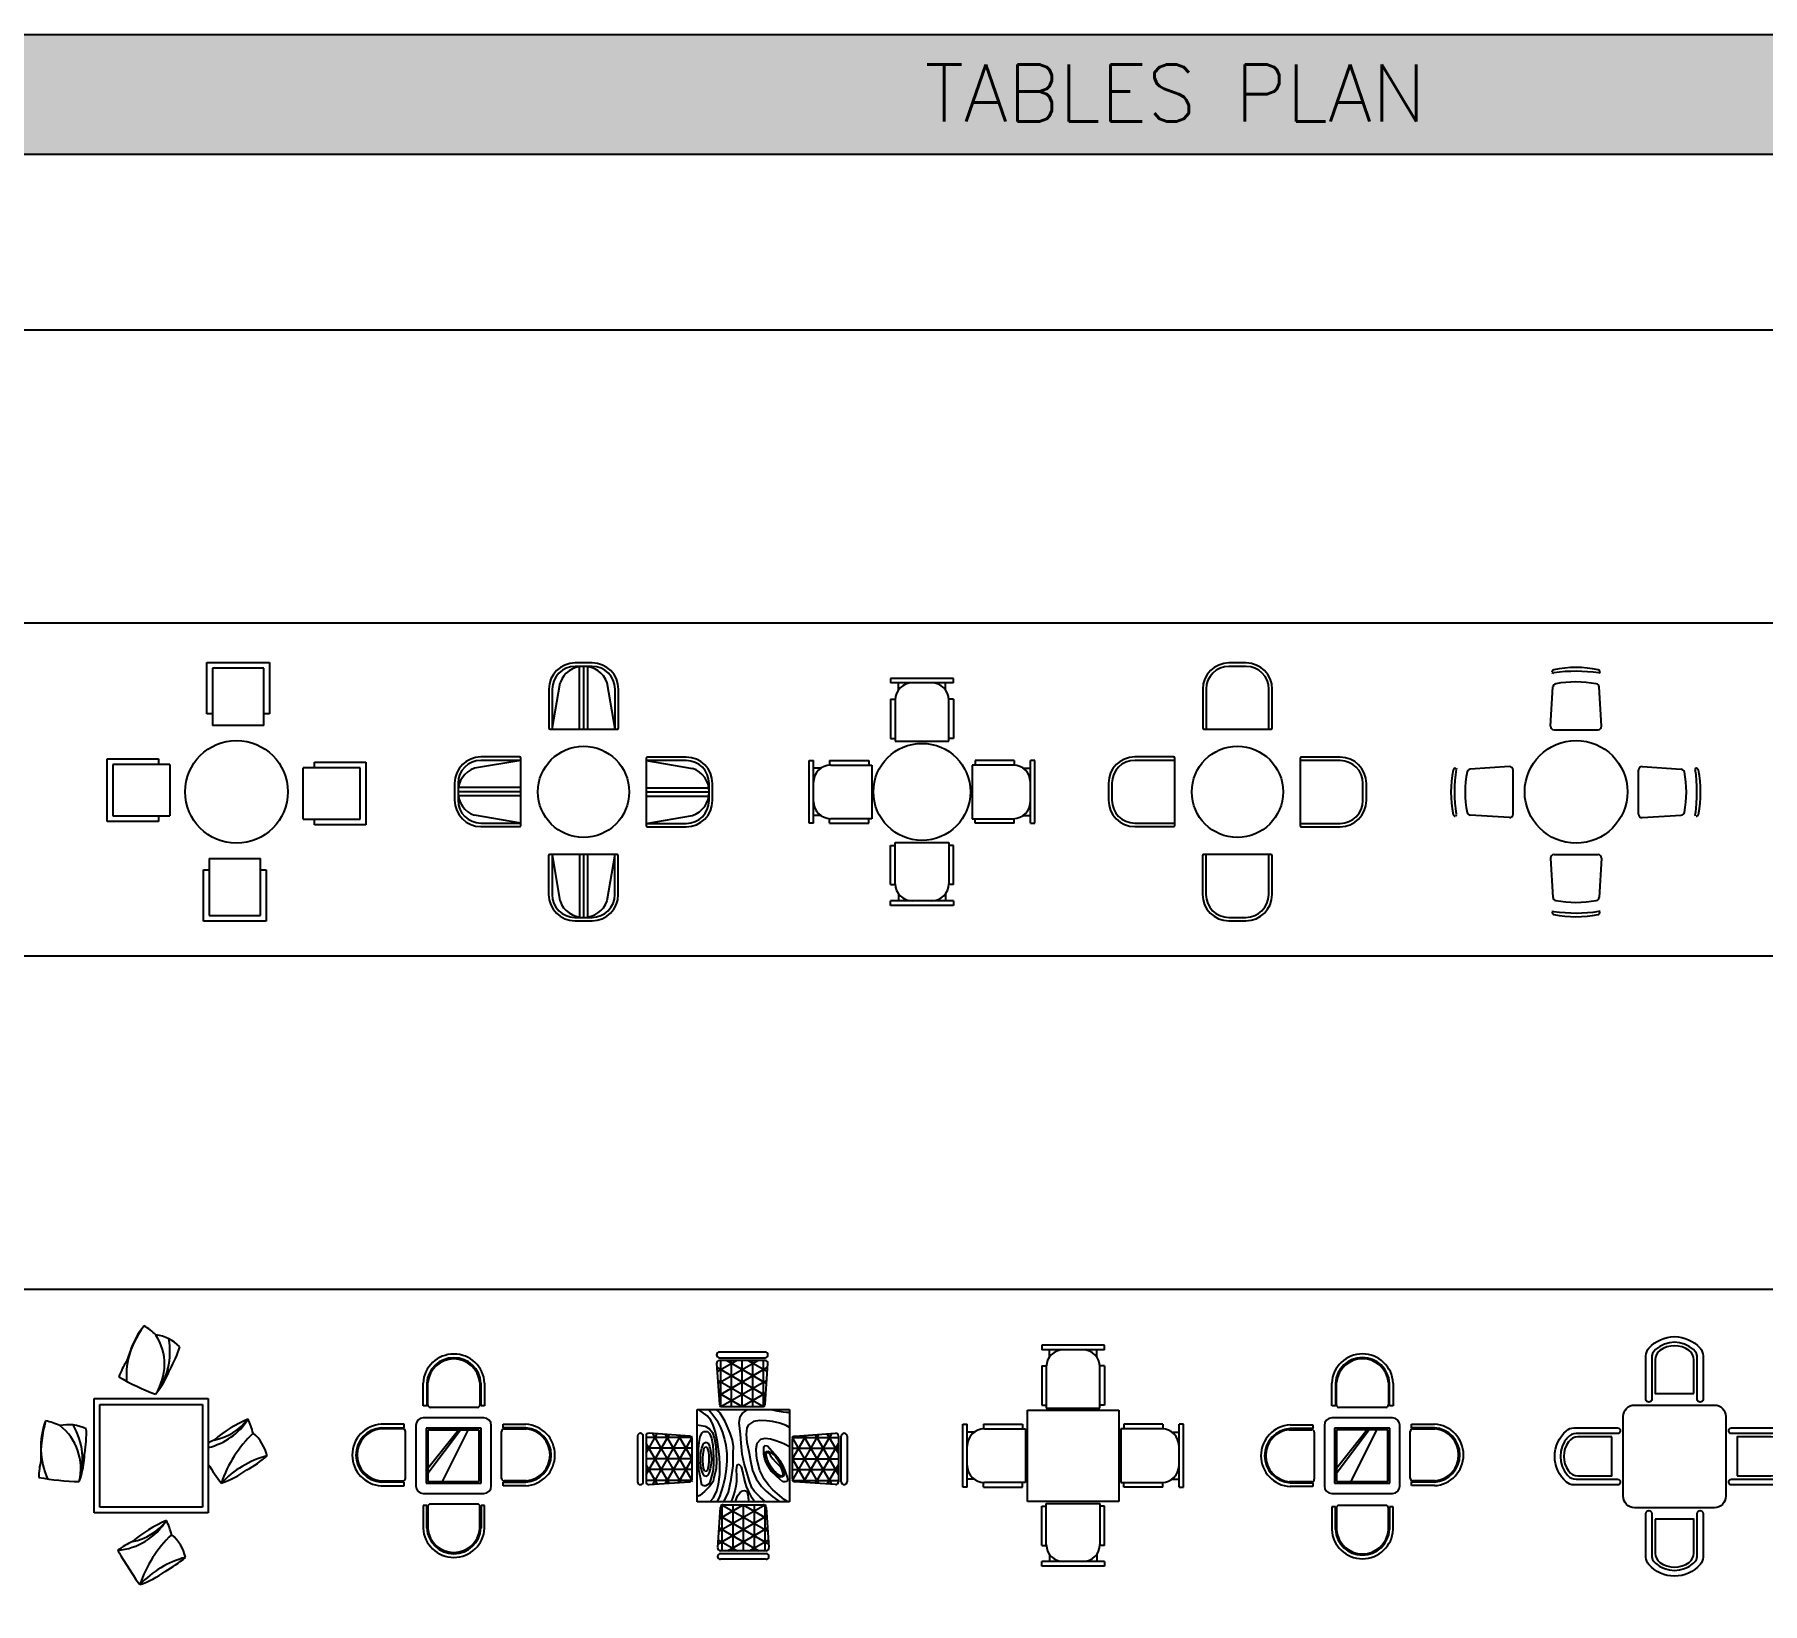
# Model space of a CAD drawing. Header units: inches. Extents: x 38074 to 101214, y 18833 to 57379.
# Drawn here: x 60274 to 75419, y 43627 to 57379 of the extents above; entities that cross this region are included whole.
import ezdxf

# ---------------------------------------------------------------- set-up
doc = ezdxf.new("R2010")
doc.units = ezdxf.units.IN
doc.layers.add('www.cad-blocks.net', color=7, linetype='Continuous')
doc.styles.get("Standard").update_dxf_attribs({"font": 'arial.ttf'})

# ---------------------------------------------------------------- blocks, each defined once
blk = doc.blocks.new('A$C74481BE1')
for p, q in [((76, 1130), (-74, 1130)), ((76, 1100), (-74, 1100)), ((-35, 550), (-35, 1100)), ((1, 550), (1, 1100)), ((37, 550), (37, 1100)), ((-274, 550), (-205, 956)), ((276, 550), (207, 956)), ((-304, 900), (-304, 560)), ((-274, 900), (-274, 550)), ((276, 550), (276, 900)), ((306, 560), (306, 900)), ((-294, 550), (296, 550)), ((-560, 306), (-900, 306)), ((900, 304), (560, 304)), ((-550, 276), (-956, 207)), ((-550, 276), (-900, 276)), ((-550, -294), (-550, 296)), ((550, 294), (550, -296)), ((550, 274), (956, 205)), ((900, 274), (550, 274)), ((-1130, 76), (-1130, -74)), ((-1100, 76), (-1100, -74)), ((-550, 37), (-1100, 37)), ((-550, 1), (-1100, 1)), ((550, 35), (1100, 35)), ((1100, -76), (1100, 74)), ((1130, -76), (1130, 74)), ((-550, -35), (-1100, -35)), ((550, -1), (1100, -1)), ((550, -37), (1100, -37)), ((-550, -274), (-956, -205)), ((-900, -274), (-550, -274)), ((550, -276), (956, -207)), ((550, -276), (900, -276)), ((-900, -304), (-560, -304)), ((560, -306), (900, -306)), ((-306, -560), (-306, -900)), ((294, -550), (-296, -550)), ((-276, -550), (-207, -956)), ((-276, -550), (-276, -900)), ((-37, -550), (-37, -1100)), ((-1, -550), (-1, -1100)), ((35, -550), (35, -1100)), ((274, -550), (205, -956)), ((274, -900), (274, -550)), ((304, -900), (304, -560)), ((-76, -1100), (74, -1100)), ((-76, -1130), (74, -1130))]:
    blk.add_line(p, q)
blk.add_circle((0, 0), 400)
for centre, radius, start, end in [((-74, 900), 230, 90, 180), ((-74, 900), 200, 90, 180), ((-4, 887), 213, 88.7521, 161.0614), ((5, 887), 213, 18.9386, 91.2479), ((76, 900), 230, 0, 90), ((76, 900), 200, 0, 90), ((-294, 560), 10, 180, 270), ((296, 560), 10, 270, 0), ((-900, 76), 230, 90, 180), ((-560, 296), 10, 0, 90), ((560, 294), 10, 90, 180), ((900, 74), 230, 0, 90), ((-900, 76), 200, 90, 180), ((-887, 5), 213, 108.9386, 181.2479), ((900, 74), 200, 0, 90), ((887, 4), 213, 358.7521, 71.0614), ((-887, -4), 213, 178.7521, 251.0614), ((-900, -74), 230, 180, 270), ((-900, -74), 200, 180, 270), ((900, -76), 200, 270, 0), ((900, -76), 230, 270, 0), ((887, -5), 213, 288.9386, 1.2479), ((-560, -294), 10, 270, 0), ((560, -296), 10, 180, 270), ((-296, -560), 10, 90, 180), ((294, -560), 10, 0, 90), ((-76, -900), 230, 180, 270), ((-76, -900), 200, 180, 270), ((74, -900), 200, 270, 0), ((74, -900), 230, 270, 0), ((-5, -887), 213, 198.9386, 271.2479), ((4, -887), 213, 268.7521, 341.0614)]:
    blk.add_arc(centre, radius, start, end)
blk = doc.blocks.new('A$C6F7D04C2')
for p, q in [((-275, 995), (-275, 955)), ((275, 995), (-275, 995)), ((275, 955), (-275, 955)), ((-207, 892), (-207, 955)), ((207, 892), (207, 955)), ((275, 955), (275, 995)), ((-275, 813), (-275, 469)), ((-275, 813), (-235, 813)), ((-235, 805), (-235, 445)), ((275, 813), (235, 813)), ((235, 445), (235, 805)), ((275, 813), (275, 469)), ((-275, 469), (-235, 469)), ((275, 469), (235, 469)), ((-235, 445), (235, 445)), ((-990, 275), (-950, 275)), ((-990, -275), (-990, 275)), ((-950, -275), (-950, 275)), ((-887, 207), (-950, 207)), ((-809, 275), (-465, 275)), ((-809, 275), (-809, 235)), ((-800, 235), (-440, 235)), ((-465, 275), (-465, 235)), ((-440, 235), (-440, -235)), ((800, 235), (440, 235)), ((440, 235), (440, -235)), ((809, 275), (465, 275)), ((465, 275), (465, 235)), ((809, 275), (809, 235)), ((887, 207), (950, 207)), ((990, 275), (950, 275)), ((950, -275), (950, 275)), ((990, -275), (990, 275)), ((-950, -275), (-990, -275)), ((-887, -207), (-950, -207)), ((-809, -275), (-809, -235)), ((-809, -275), (-465, -275)), ((-440, -235), (-800, -235)), ((-465, -275), (-465, -235)), ((440, -235), (800, -235)), ((465, -275), (465, -235)), ((809, -275), (465, -275)), ((809, -275), (809, -235)), ((887, -207), (950, -207)), ((950, -275), (990, -275)), ((-235, -805), (-235, -445)), ((-235, -445), (235, -445)), ((235, -445), (235, -805)), ((-275, -813), (-275, -469)), ((-275, -469), (-235, -469)), ((275, -469), (235, -469)), ((275, -813), (275, -469)), ((-275, -813), (-235, -813)), ((-207, -892), (-207, -955)), ((207, -892), (207, -955)), ((275, -813), (235, -813)), ((-275, -995), (-275, -955)), ((275, -955), (-275, -955)), ((275, -995), (-275, -995)), ((275, -955), (275, -995))]:
    blk.add_line(p, q)
blk.add_circle((0, 0), 425)
for centre, start, end in [((-85, 805), 90, 180), ((85, 805), 0, 90), ((-800, 85), 90, 180), ((800, 85), 0, 90), ((-800, -85), 180, 270), ((800, -85), 270, 0), ((-85, -805), 180, 270), ((85, -805), 270, 0)]:
    blk.add_arc(centre, 150, start, end)
blk = doc.blocks.new('A$C59213E3E')
for p, q in [((76, 1130), (-74, 1130)), ((76, 1100), (-74, 1100)), ((-304, 900), (-304, 560)), ((-274, 900), (-274, 550)), ((276, 550), (276, 900)), ((306, 560), (306, 900)), ((-294, 550), (296, 550)), ((-560, 306), (-900, 306)), ((900, 304), (560, 304)), ((-550, 276), (-900, 276)), ((-550, -294), (-550, 296)), ((550, 294), (550, -296)), ((900, 274), (550, 274)), ((-1130, 76), (-1130, -74)), ((-1100, 76), (-1100, -74)), ((1100, -76), (1100, 74)), ((1130, -76), (1130, 74)), ((-900, -274), (-550, -274)), ((550, -276), (900, -276)), ((-900, -304), (-560, -304)), ((560, -306), (900, -306)), ((-306, -560), (-306, -900)), ((294, -550), (-296, -550)), ((-276, -550), (-276, -900)), ((274, -900), (274, -550)), ((304, -900), (304, -560)), ((-76, -1100), (74, -1100)), ((-76, -1130), (74, -1130))]:
    blk.add_line(p, q)
blk.add_circle((0, 0), 400)
for centre, radius, start, end in [((-74, 900), 230, 90, 180), ((-74, 900), 200, 90, 180), ((76, 900), 230, 0, 90), ((76, 900), 200, 0, 90), ((-294, 560), 10, 180, 270), ((296, 560), 10, 270, 0), ((-900, 76), 230, 90, 180), ((-560, 296), 10, 0, 90), ((560, 294), 10, 90, 180), ((900, 74), 230, 0, 90), ((-900, 76), 200, 90, 180), ((900, 74), 200, 0, 90), ((-900, -74), 230, 180, 270), ((-900, -74), 200, 180, 270), ((900, -76), 230, 270, 0), ((900, -76), 200, 270, 0), ((-560, -294), 10, 270, 0), ((560, -296), 10, 180, 270), ((-296, -560), 10, 90, 180), ((294, -560), 10, 0, 90), ((-76, -900), 230, 180, 270), ((-76, -900), 200, 180, 270), ((74, -900), 230, 270, 0), ((74, -900), 200, 270, 0)]:
    blk.add_arc(centre, radius, start, end)
blk = doc.blocks.new('A$C57C453C8')
for p, q in [((-223, 577), (-202, 920)), ((-211, 1045), (-195, 1040)), ((209, 1045), (200, 1040)), ((223, 577), (202, 920)), ((209, 1050), (209, 1045)), ((-193, 545), (193, 545)), ((-1058, 207), (-1053, 207)), ((-1052, 207), (-1048, 198)), ((-584, 221), (-927, 199)), ((-552, -196), (-552, 191)), ((548, -196), (548, 191)), ((579, 221), (922, 199)), ((1047, 207), (1043, 198)), ((1053, 207), (1048, 207)), ((-1052, -214), (-1048, -198)), ((-584, -226), (-927, -204)), ((579, -226), (922, -204)), ((1047, -214), (1043, -198)), ((-223, -582), (-202, -925)), ((-193, -550), (193, -550)), ((223, -582), (202, -925)), ((-211, -1050), (-195, -1045)), ((209, -1050), (200, -1045)), ((209, -1055), (209, -1050))]:
    blk.add_line(p, q)
blk.add_circle((0, 0), 450)
for centre, radius, start, end in [((-191, 1050), 20, 101.4837, 180), ((-1, 115), 975, 78.5163, 101.4837), ((189, 1050), 20, 0, 78.5163), ((-172, 918), 30, 101.0376, 176.4237), ((-1, -306), 1363, 81.55, 98.1356), ((-1, 41), 923, 78.8835, 101.0376), ((172, 918), 30, 3.5763, 78.8835), ((-193, 575), 30, 176.4237, 270), ((193, 575), 30, 270, 3.5763), ((-122, -3), 975, 168.5163, 191.4837), ((-1058, 187), 20, 90, 168.5163), ((298, -3), 1363, 171.55, 188.1356), ((-49, -3), 923, 168.8835, 191.0376), ((-925, 169), 30, 93.5763, 168.8835), ((-582, 191), 30, 0, 93.5763), ((578, 191), 30, 86.4237, 180), ((920, 169), 30, 11.1165, 86.4237), ((44, -3), 923, 348.9624, 11.1165), ((-303, -3), 1363, 351.8644, 8.45), ((1053, 187), 20, 11.4837, 90), ((117, -3), 975, 348.5163, 11.4837), ((-1058, -193), 20, 191.4837, 270), ((-926, -174), 30, 191.0376, 266.4237), ((-582, -196), 30, 266.4237, 0), ((578, -196), 30, 180, 273.5763), ((921, -174), 30, 273.5763, 348.9624), ((1053, -193), 20, 270, 348.5163), ((-193, -580), 30, 90, 183.5763), ((193, -580), 30, 356.4237, 90), ((-191, -1055), 20, 180, 258.5163), ((-172, -923), 30, 183.5763, 258.9624), ((-1, 301), 1363, 261.8644, 278.45), ((-1, -46), 923, 258.9624, 281.1165), ((172, -923), 30, 281.1165, 356.4237), ((189, -1055), 20, 281.4837, 0), ((-1, -120), 975, 258.5163, 281.4837)]:
    blk.add_arc(centre, radius, start, end)
blk = doc.blocks.new('A$C463A5C40')
for p, q in [((125, 568), (125, 528)), ((675, 568), (125, 568)), ((675, 528), (125, 528)), ((193, 466), (193, 528)), ((607, 466), (607, 528)), ((675, 528), (675, 568)), ((125, 387), (125, 43)), ((125, 387), (165, 387)), ((165, 378), (165, 18)), ((675, 387), (635, 387)), ((635, 18), (635, 378)), ((675, 387), (675, 43)), ((0, 0), (800, 0)), ((0, -800), (0, 0)), ((125, 43), (165, 43)), ((165, 18), (635, 18)), ((675, 43), (635, 43)), ((800, 0), (800, -800)), ((-568, -125), (-528, -125)), ((-568, -675), (-568, -125)), ((-528, -675), (-528, -125)), ((-387, -125), (-43, -125)), ((-387, -125), (-387, -165)), ((-43, -125), (-43, -165)), ((1187, -125), (843, -125)), ((843, -125), (843, -165)), ((1187, -125), (1187, -165)), ((1368, -125), (1328, -125)), ((1328, -675), (1328, -125)), ((1368, -675), (1368, -125)), ((-466, -193), (-528, -193)), ((-378, -165), (-18, -165)), ((-18, -165), (-18, -635)), ((1178, -165), (818, -165)), ((818, -165), (818, -635)), ((1266, -193), (1328, -193)), ((-528, -675), (-568, -675)), ((-466, -607), (-528, -607)), ((-387, -675), (-387, -635)), ((-387, -675), (-43, -675)), ((-18, -635), (-378, -635)), ((-43, -675), (-43, -635)), ((818, -635), (1178, -635)), ((843, -675), (843, -635)), ((1187, -675), (843, -675)), ((1187, -675), (1187, -635)), ((1266, -607), (1328, -607)), ((1328, -675), (1368, -675)), ((800, -800), (0, -800)), ((125, -1187), (125, -843)), ((125, -843), (165, -843)), ((165, -1178), (165, -818)), ((165, -818), (635, -818)), ((635, -818), (635, -1178)), ((675, -843), (635, -843)), ((675, -1187), (675, -843)), ((125, -1187), (165, -1187)), ((675, -1187), (635, -1187)), ((125, -1368), (125, -1328)), ((675, -1328), (125, -1328)), ((193, -1266), (193, -1328)), ((607, -1266), (607, -1328)), ((675, -1328), (675, -1368)), ((675, -1368), (125, -1368))]:
    blk.add_line(p, q)
for centre, start, end in [((315, 378), 90, 180), ((485, 378), 0, 90), ((-378, -315), 90, 180), ((1178, -315), 0, 90), ((-378, -485), 180, 270), ((1178, -485), 270, 0), ((315, -1178), 180, 270), ((485, -1178), 270, 0)]:
    blk.add_arc(centre, 150, start, end)
blk = doc.blocks.new('A$C56E7774A')
for p, q in [((-269, 12), (-269, 212)), ((-237, 212), (-237, 12)), ((-228, 22), (-228, 218)), ((228, 218), (228, 22)), ((238, 12), (238, 212)), ((270, 212), (270, 12)), ((-237, 12), (-269, 12)), ((206, 0), (-206, 0)), ((270, 12), (238, 12)), ((263, -93), (-269, -93)), ((431, -180), (431, -148)), ((431, -148), (630, -148)), ((-641, -196), (-445, -196)), ((-635, -154), (-435, -154)), ((-435, -187), (-635, -187)), ((-435, -154), (-435, -187)), ((-423, -218), (-423, -630)), ((-334, -157), (-334, -690)), ((-244, -182), (-244, -665)), ((239, -182), (-244, -182)), ((-228, -198), (-228, -649)), ((223, -198), (-228, -198)), ((42, -198), (-228, -535)), ((58, -198), (-228, -581)), ((123, -198), (-101, -649)), ((223, -649), (223, -198)), ((239, -665), (239, -182)), ((328, -690), (328, -157)), ((418, -622), (418, -211)), ((630, -180), (431, -180)), ((441, -189), (637, -189)), ((-445, -652), (-641, -652)), ((-635, -661), (-435, -661)), ((-435, -693), (-635, -693)), ((-435, -661), (-435, -693)), ((-269, -755), (263, -755)), ((-244, -665), (239, -665)), ((-228, -649), (223, -649)), ((431, -654), (630, -654)), ((431, -686), (431, -654)), ((630, -686), (431, -686)), ((637, -645), (441, -645)), ((-237, -872), (-269, -872)), ((-269, -872), (-269, -1072)), ((-237, -1072), (-237, -872)), ((-228, -882), (-228, -1078)), ((206, -860), (-206, -860)), ((228, -1078), (228, -882)), ((238, -872), (238, -1072)), ((270, -872), (238, -872)), ((270, -1072), (270, -872))]:
    blk.add_line(p, q)
for centre, radius, start, end in [((0, 198), 270, 3.0963, 176.9037), ((0, 198), 238, 3.5291, 176.4709), ((0, 196), 229, 5.6288, 174.3712), ((-206, 22), 22.4, 180, 270), ((206, 22), 22.4, 270, 0), ((-269, -157), 64.9, 90, 180), ((263, -157), 64.9, 0, 90), ((616, -417), 270, 273.0963, 86.9037), ((-620, -424), 270, 93.0963, 266.9037), ((-620, -424), 238, 93.5291, 266.4709), ((-619, -424), 229, 95.6288, 264.3712), ((-445, -218), 22.4, 0, 90), ((441, -211), 22.4, 90, 180), ((616, -417), 238, 273.5291, 86.4709), ((614, -417), 229, 275.6288, 84.3712), ((-445, -630), 22.4, 270, 0), ((-269, -690), 64.9, 180, 270), ((263, -690), 64.9, 270, 0), ((441, -622), 22.4, 180, 270), ((-206, -882), 22.4, 90, 180), ((206, -882), 22.4, 0, 90), ((0, -1057), 270, 183.0963, 356.9037), ((0, -1057), 238, 183.5291, 356.4709), ((0, -1055), 229, 185.6288, 354.3712)]:
    blk.add_arc(centre, radius, start, end)
blk = doc.blocks.new('SILLA-01')
for points in [[(-0.432, 0.25), (-0.05, 0.25, -1), (-0.05, 0.2), (-0.412, 0.2, 0.213422), (-0.486, 0.167, 0.381966), (-0.486, -0.167, 0.213422), (-0.412, -0.2), (-0.05, -0.2, -1), (-0.05, -0.25), (-0.432, -0.25, -0.182676), (-0.498, -0.225, -0.451416), (-0.498, 0.225, -0.182676)], [(-0.1, 0.17), (-0.397, 0.17, 0.241531), (-0.479, 0.128, 0.321887), (-0.479, -0.128, 0.241531), (-0.397, -0.17), (-0.1, -0.17)]]:
    blk.add_lwpolyline(points, format="xyb", close=True)
blk = doc.blocks.new('COMED-01')
blk.add_lwpolyline([(-0.35, -0.45, -0.414214), (-0.45, -0.35), (-0.45, 0.35, -0.414214), (-0.35, 0.45), (0.35, 0.45, -0.414214), (0.45, 0.35), (0.45, -0.35, -0.414214), (0.35, -0.45)], format="xyb", close=True)
for p, rotation in [((0, 0.45), 270), ((0.45, 0), 180), ((0, -0.45), 90)]:
    blk.add_blockref('SILLA-01', p, dxfattribs=dict(rotation=rotation))
blk.add_blockref('SILLA-01', (-0.45, 0))
blk = doc.blocks.new('A$C56680BCF')
for p, q in [((0.693, 1.715), (0.718, 1.361)), ((0.695, 1.683), (1.123, 1.436)), ((0.698, 1.645), (0.867, 1.742)), ((0.705, 1.54), (1.054, 1.742)), ((0.713, 1.436), (1.14, 1.683)), ((1.118, 1.817), (0.718, 1.817)), ((0.718, 1.767), (1.118, 1.767)), ((1.118, 1.742), (0.718, 1.742)), ((0.73, 1.338), (0.73, 1.742)), ((0.782, 1.742), (1.13, 1.54)), ((0.824, 1.338), (0.824, 1.742)), ((0.918, 1.338), (0.918, 1.742)), ((0.969, 1.742), (1.138, 1.645)), ((1.012, 1.338), (1.012, 1.742)), ((1.105, 1.338), (1.105, 1.742)), ((1.118, 1.361), (1.143, 1.715)), ((0.703, 1.571), (1.105, 1.338)), ((0.73, 1.338), (1.132, 1.571)), ((0.711, 1.458), (0.918, 1.338)), ((0.918, 1.338), (1.124, 1.458)), ((0.522, 0.503), (0.522, 1.313)), ((0.522, 1.313), (1.332, 1.313)), ((0.609, 1.258), (0.533, 1.313)), ((0.641, 1.219), (0.609, 1.258)), ((0.621, 1.313), (0.652, 1.279)), ((0.663, 1.175), (0.641, 1.219)), ((0.652, 1.279), (0.694, 1.219)), ((0.723, 1.28), (0.69, 1.313)), ((0.694, 1.219), (0.728, 1.154)), ((0.719, 1.345), (0.73, 1.338)), ((0.769, 1.208), (0.723, 1.28)), ((0.743, 1.338), (1.093, 1.338)), ((0.891, 1.196), (0.9, 1.251)), ((0.9, 1.251), (0.918, 1.277)), ((0.918, 1.277), (0.949, 1.302)), ((0.949, 1.302), (0.968, 1.313)), ((1.073, 1.217), (1.016, 1.207)), ((1.129, 1.215), (1.073, 1.217)), ((1.105, 1.338), (1.117, 1.345)), ((1.182, 1.207), (1.129, 1.215)), ((1.176, 1.313), (1.187, 1.309)), ((1.187, 1.309), (1.222, 1.302)), ((1.222, 1.302), (1.259, 1.295)), ((1.259, 1.295), (1.276, 1.293)), ((1.276, 1.293), (1.304, 1.291)), ((1.304, 1.291), (1.332, 1.291)), ((1.332, 1.313), (1.332, 0.503)), ((0, 1.08), (0, 0.68)), ((0.05, 0.68), (0.05, 1.08)), ((0.075, 0.931), (0.172, 1.1)), ((0.075, 0.744), (0.276, 1.092)), ((0.075, 1.08), (0.075, 0.68)), ((0.478, 1.067), (0.075, 1.067)), ((0.455, 1.08), (0.102, 1.105)), ((0.38, 0.675), (0.133, 1.102)), ((0.133, 0.657), (0.38, 1.085)), ((0.478, 0.692), (0.246, 1.094)), ((0.246, 0.665), (0.478, 1.067)), ((0.478, 0.88), (0.359, 1.086)), ((0.478, 1.067), (0.472, 1.079)), ((0.522, 1.179), (0.541, 1.176)), ((0.541, 1.176), (0.593, 1.168)), ((0.541, 1.023), (0.549, 1.075)), ((0.549, 1.075), (0.567, 1.109)), ((0.567, 1.109), (0.579, 1.12)), ((0.579, 1.12), (0.612, 1.121)), ((0.593, 1.168), (0.63, 1.144)), ((0.612, 1.121), (0.632, 1.103)), ((0.63, 1.144), (0.656, 1.111)), ((0.632, 1.103), (0.647, 1.063)), ((0.647, 1.063), (0.66, 0.999)), ((0.656, 1.111), (0.674, 1.055)), ((0.682, 1.114), (0.663, 1.175)), ((0.7, 1.029), (0.682, 1.114)), ((0.728, 1.154), (0.745, 1.112)), ((0.745, 1.112), (0.763, 1.05)), ((0.813, 1.107), (0.769, 1.208)), ((0.832, 1.044), (0.813, 1.107)), ((0.903, 1.098), (0.891, 1.196)), ((0.909, 1.017), (0.903, 1.098)), ((0.958, 1.151), (0.951, 1.094)), ((0.951, 1.094), (0.958, 1.027)), ((0.974, 1.18), (0.958, 1.151)), ((1.016, 1.207), (0.974, 1.18)), ((1.081, 1.053), (1.118, 1.061)), ((1.118, 1.061), (1.166, 1.056)), ((1.247, 1.192), (1.182, 1.207)), ((1.304, 1.173), (1.247, 1.192)), ((1.332, 1.156), (1.304, 1.173)), ((1.357, 0.692), (1.589, 1.094)), ((1.357, 0.88), (1.477, 1.086)), ((1.357, 1.067), (1.364, 1.079)), ((1.357, 1.067), (1.761, 1.067)), ((1.589, 0.665), (1.357, 1.067)), ((1.38, 1.08), (1.734, 1.105)), ((1.455, 0.675), (1.702, 1.102)), ((1.702, 0.657), (1.455, 1.085)), ((1.761, 0.744), (1.559, 1.092)), ((1.761, 0.931), (1.663, 1.1)), ((1.761, 1.08), (1.761, 0.68)), ((1.786, 0.68), (1.786, 1.08)), ((1.836, 1.08), (1.836, 0.68)), ((0.276, 0.667), (0.075, 1.016)), ((0.478, 0.974), (0.075, 0.974)), ((0.478, 0.705), (0.478, 1.055)), ((0.531, 0.875), (0.533, 0.965)), ((0.533, 0.965), (0.541, 1.023)), ((0.552, 0.903), (0.556, 0.94)), ((0.556, 0.94), (0.563, 0.975)), ((0.563, 0.975), (0.575, 1.006)), ((0.573, 0.89), (0.575, 0.919)), ((0.575, 1.006), (0.582, 1.017)), ((0.575, 0.919), (0.581, 0.957)), ((0.581, 0.957), (0.585, 0.974)), ((0.582, 1.017), (0.603, 1.028)), ((0.585, 0.974), (0.598, 0.987)), ((0.598, 0.987), (0.609, 0.979)), ((0.603, 1.028), (0.618, 1.017)), ((0.609, 0.979), (0.617, 0.96)), ((0.617, 0.96), (0.622, 0.938)), ((0.618, 1.017), (0.631, 0.993)), ((0.622, 0.938), (0.625, 0.909)), ((0.625, 0.909), (0.626, 0.886)), ((0.631, 0.993), (0.64, 0.956)), ((0.64, 0.956), (0.646, 0.908)), ((0.66, 0.999), (0.664, 0.949)), ((0.664, 0.949), (0.666, 0.885)), ((0.674, 1.055), (0.686, 0.988)), ((0.686, 0.988), (0.69, 0.925)), ((0.69, 0.925), (0.691, 0.864)), ((0.71, 0.964), (0.7, 1.029)), ((0.717, 0.899), (0.71, 0.964)), ((0.763, 1.05), (0.773, 1.001)), ((0.773, 1.001), (0.782, 0.923)), ((0.782, 0.923), (0.783, 0.863)), ((0.842, 0.989), (0.832, 1.044)), ((0.839, 0.929), (0.842, 0.989)), ((0.839, 0.819), (0.839, 0.929)), ((0.918, 0.922), (0.909, 1.017)), ((0.936, 0.84), (0.918, 0.922)), ((0.958, 1.027), (0.977, 0.931)), ((0.977, 0.931), (0.991, 0.862)), ((1.04, 0.969), (1.05, 1.017)), ((1.042, 0.91), (1.04, 0.969)), ((1.048, 0.868), (1.042, 0.91)), ((1.05, 1.017), (1.081, 1.053)), ((1.106, 0.985), (1.116, 0.997)), ((1.106, 0.921), (1.106, 0.985)), ((1.119, 0.865), (1.106, 0.921)), ((1.116, 0.997), (1.14, 0.995)), ((1.117, 0.925), (1.126, 0.944)), ((1.123, 0.883), (1.117, 0.925)), ((1.126, 0.944), (1.146, 0.947)), ((1.127, 0.915), (1.131, 0.935)), ((1.136, 0.877), (1.127, 0.915)), ((1.131, 0.935), (1.146, 0.935)), ((1.14, 0.995), (1.2, 0.924)), ((1.146, 0.947), (1.175, 0.932)), ((1.146, 0.935), (1.158, 0.924)), ((1.158, 0.924), (1.166, 0.908)), ((1.166, 1.056), (1.195, 1.048)), ((1.175, 0.932), (1.209, 0.9)), ((1.195, 1.048), (1.261, 1.023)), ((1.2, 0.924), (1.229, 0.891)), ((1.261, 1.023), (1.287, 1.011)), ((1.287, 1.011), (1.332, 0.99)), ((1.357, 0.705), (1.357, 1.055)), ((1.357, 0.974), (1.761, 0.974)), ((1.559, 0.667), (1.761, 1.016)), ((0.478, 0.88), (0.075, 0.88)), ((0.172, 0.66), (0.075, 0.829)), ((0.478, 0.786), (0.075, 0.786)), ((0.359, 0.673), (0.478, 0.88)), ((0.537, 0.783), (0.531, 0.875)), ((0.555, 0.701), (0.537, 0.783)), ((0.551, 0.859), (0.552, 0.903)), ((0.555, 0.811), (0.551, 0.859)), ((0.566, 0.766), (0.555, 0.811)), ((0.585, 0.731), (0.566, 0.766)), ((0.572, 0.861), (0.573, 0.89)), ((0.575, 0.827), (0.572, 0.861)), ((0.579, 0.798), (0.575, 0.827)), ((0.583, 0.783), (0.579, 0.798)), ((0.586, 0.77), (0.583, 0.783)), ((0.603, 0.771), (0.586, 0.77)), ((0.613, 0.781), (0.603, 0.771)), ((0.62, 0.81), (0.613, 0.781)), ((0.629, 0.762), (0.617, 0.738)), ((0.622, 0.825), (0.62, 0.81)), ((0.625, 0.856), (0.622, 0.825)), ((0.626, 0.886), (0.625, 0.856)), ((0.638, 0.793), (0.629, 0.762)), ((0.645, 0.841), (0.638, 0.793)), ((0.659, 0.77), (0.638, 0.684)), ((0.647, 0.88), (0.645, 0.841)), ((0.646, 0.908), (0.647, 0.88)), ((0.662, 0.793), (0.659, 0.77)), ((0.665, 0.836), (0.662, 0.793)), ((0.666, 0.885), (0.665, 0.836)), ((0.688, 0.796), (0.678, 0.745)), ((0.691, 0.864), (0.688, 0.796)), ((0.721, 0.829), (0.717, 0.899)), ((0.72, 0.742), (0.721, 0.829)), ((0.778, 0.79), (0.766, 0.71)), ((0.783, 0.863), (0.778, 0.79)), ((0.82, 0.699), (0.839, 0.819)), ((0.866, 0.804), (0.865, 0.783)), ((0.865, 0.783), (0.866, 0.732)), ((0.87, 0.825), (0.866, 0.804)), ((0.89, 0.831), (0.87, 0.825)), ((0.912, 0.809), (0.89, 0.831)), ((0.922, 0.768), (0.912, 0.809)), ((0.934, 0.712), (0.922, 0.768)), ((0.958, 0.764), (0.936, 0.84)), ((0.977, 0.694), (0.958, 0.764)), ((0.991, 0.862), (1.009, 0.777)), ((1.009, 0.777), (1.039, 0.704)), ((1.072, 0.778), (1.048, 0.868)), ((1.109, 0.703), (1.072, 0.778)), ((1.135, 0.83), (1.119, 0.865)), ((1.138, 0.846), (1.123, 0.883)), ((1.175, 0.77), (1.135, 0.83)), ((1.154, 0.837), (1.136, 0.877)), ((1.16, 0.807), (1.138, 0.846)), ((1.172, 0.807), (1.154, 0.837)), ((1.19, 0.767), (1.16, 0.807)), ((1.166, 0.908), (1.176, 0.891)), ((1.192, 0.782), (1.172, 0.807)), ((1.22, 0.726), (1.175, 0.77)), ((1.176, 0.891), (1.185, 0.88)), ((1.185, 0.88), (1.21, 0.854)), ((1.217, 0.741), (1.19, 0.767)), ((1.206, 0.766), (1.192, 0.782)), ((1.222, 0.75), (1.206, 0.766)), ((1.209, 0.9), (1.237, 0.864)), ((1.21, 0.854), (1.231, 0.834)), ((1.229, 0.891), (1.247, 0.867)), ((1.231, 0.834), (1.249, 0.814)), ((1.237, 0.864), (1.263, 0.819)), ((1.247, 0.867), (1.274, 0.819)), ((1.249, 0.814), (1.263, 0.791)), ((1.263, 0.819), (1.276, 0.787)), ((1.263, 0.791), (1.271, 0.765)), ((1.271, 0.765), (1.273, 0.742)), ((1.274, 0.819), (1.287, 0.783)), ((1.276, 0.787), (1.283, 0.756)), ((1.287, 0.783), (1.311, 0.72)), ((1.357, 0.88), (1.761, 0.88)), ((1.477, 0.673), (1.357, 0.88)), ((1.357, 0.786), (1.761, 0.786)), ((1.663, 0.66), (1.761, 0.829)), ((0.478, 0.692), (0.075, 0.692)), ((0.102, 0.655), (0.455, 0.68)), ((0.472, 0.681), (0.478, 0.692)), ((0.559, 0.68), (0.555, 0.701)), ((0.565, 0.651), (0.559, 0.68)), ((0.593, 0.64), (0.565, 0.651)), ((0.6, 0.726), (0.585, 0.731)), ((0.634, 0.64), (0.587, 0.595)), ((0.628, 0.662), (0.593, 0.64)), ((0.617, 0.738), (0.6, 0.726)), ((0.638, 0.684), (0.628, 0.662)), ((0.663, 0.682), (0.634, 0.64)), ((0.669, 0.718), (0.663, 0.682)), ((0.678, 0.745), (0.669, 0.718)), ((0.694, 0.601), (0.71, 0.659)), ((0.71, 0.659), (0.72, 0.742)), ((0.751, 0.649), (0.733, 0.593)), ((0.766, 0.71), (0.751, 0.649)), ((0.796, 0.589), (0.82, 0.699)), ((0.861, 0.641), (0.852, 0.599)), ((0.866, 0.681), (0.861, 0.641)), ((0.866, 0.732), (0.866, 0.681)), ((0.947, 0.667), (0.934, 0.712)), ((0.956, 0.637), (0.947, 0.667)), ((0.972, 0.599), (0.956, 0.637)), ((1.003, 0.625), (0.977, 0.694)), ((1.026, 0.595), (1.003, 0.625)), ((1.039, 0.704), (1.088, 0.637)), ((1.088, 0.637), (1.127, 0.597)), ((1.152, 0.646), (1.109, 0.703)), ((1.187, 0.609), (1.152, 0.646)), ((1.227, 0.573), (1.187, 0.609)), ((1.232, 0.73), (1.217, 0.741)), ((1.274, 0.679), (1.22, 0.726)), ((1.245, 0.734), (1.222, 0.75)), ((1.254, 0.72), (1.232, 0.73)), ((1.267, 0.73), (1.245, 0.734)), ((1.274, 0.723), (1.254, 0.72)), ((1.273, 0.742), (1.267, 0.73)), ((1.282, 0.736), (1.274, 0.723)), ((1.293, 0.678), (1.274, 0.679)), ((1.283, 0.756), (1.282, 0.736)), ((1.311, 0.683), (1.293, 0.678)), ((1.311, 0.72), (1.314, 0.701)), ((1.314, 0.701), (1.311, 0.683)), ((1.357, 0.692), (1.761, 0.692)), ((1.364, 0.681), (1.357, 0.692)), ((1.734, 0.655), (1.38, 0.68)), ((0.546, 0.559), (0.522, 0.55)), ((1.332, 0.503), (0.522, 0.503)), ((0.587, 0.595), (0.546, 0.559)), ((0.635, 0.503), (0.667, 0.54)), ((0.667, 0.54), (0.694, 0.601)), ((0.717, 0.547), (0.694, 0.503)), ((0.703, 0.102), (0.727, 0.455)), ((0.713, 0.246), (1.115, 0.478)), ((0.733, 0.593), (0.717, 0.547)), ((0.721, 0.359), (0.927, 0.478)), ((0.729, 0.472), (0.74, 0.478)), ((0.74, 0.478), (0.74, 0.075)), ((0.74, 0.478), (1.142, 0.246)), ((0.752, 0.478), (1.102, 0.478)), ((0.755, 0.503), (0.796, 0.589)), ((0.829, 0.526), (0.819, 0.503)), ((0.838, 0.553), (0.829, 0.526)), ((0.834, 0.478), (0.834, 0.075)), ((0.852, 0.599), (0.838, 0.553)), ((0.86, 0.503), (0.864, 0.524)), ((0.864, 0.524), (0.876, 0.556)), ((0.876, 0.556), (0.899, 0.585)), ((0.899, 0.585), (0.921, 0.599)), ((0.921, 0.599), (0.939, 0.603)), ((0.927, 0.478), (0.927, 0.075)), ((0.927, 0.478), (1.134, 0.359)), ((0.939, 0.603), (0.954, 0.596)), ((0.954, 0.596), (0.961, 0.585)), ((0.961, 0.585), (0.967, 0.567)), ((0.967, 0.567), (0.971, 0.539)), ((0.971, 0.539), (0.972, 0.523)), ((0.999, 0.548), (0.972, 0.599)), ((0.972, 0.523), (0.975, 0.503)), ((1.006, 0.536), (0.999, 0.548)), ((1.018, 0.515), (1.006, 0.536)), ((1.026, 0.503), (1.018, 0.515)), ((1.021, 0.478), (1.021, 0.075)), ((1.076, 0.546), (1.026, 0.595)), ((1.123, 0.503), (1.076, 0.546)), ((1.115, 0.478), (1.115, 0.075)), ((1.115, 0.478), (1.126, 0.472)), ((1.127, 0.597), (1.186, 0.547)), ((1.127, 0.455), (1.152, 0.102)), ((1.186, 0.547), (1.248, 0.503)), ((1.285, 0.525), (1.227, 0.573)), ((1.317, 0.503), (1.285, 0.525)), ((0.705, 0.133), (1.132, 0.38)), ((0.722, 0.38), (1.15, 0.133)), ((0.708, 0.172), (0.876, 0.075)), ((0.715, 0.276), (1.064, 0.075)), ((0.791, 0.075), (1.14, 0.276)), ((0.979, 0.075), (1.147, 0.172)), ((1.127, 0.075), (0.727, 0.075)), ((0.727, 0.05), (1.127, 0.05)), ((1.127, 0), (0.727, 0))]:
    blk.add_line(p, q)
for centre, start, end in [((0.718, 1.792), 90, 270), ((0.718, 1.717), 90, 184.0274), ((1.118, 1.792), 270, 90), ((1.118, 1.717), 355.9726, 90), ((0.743, 1.363), 184.3987, 270), ((1.093, 1.363), 270, 355.6013), ((0.025, 1.08), 0, 180), ((0.1, 1.08), 85.9726, 180), ((0.453, 1.055), 360, 85.6013), ((1.382, 1.055), 94.3987, 180), ((1.736, 1.08), 0, 94.0274), ((1.811, 1.08), 0, 180), ((0.025, 0.68), 180, 0), ((0.1, 0.68), 180, 274.0274), ((0.453, 0.705), 274.3987, 0), ((1.382, 0.705), 180, 265.6013), ((1.736, 0.68), 265.9726, 0), ((1.811, 0.68), 180, 0), ((0.752, 0.453), 90, 175.6013), ((1.102, 0.453), 4.3987, 90), ((0.727, 0.1), 175.9726, 270), ((0.727, 0.025), 90, 270), ((1.127, 0.1), 270, 4.0274), ((1.127, 0.025), 270, 90)]:
    blk.add_arc(centre, 0.025, start, end)
blk = doc.blocks.new('A$C0ECD5A27')
for p, q in [((0.622, 1.327), (0.622, 1.527)), ((0.654, 1.527), (0.654, 1.327)), ((0.663, 1.337), (0.663, 1.533)), ((1.119, 1.533), (1.119, 1.337)), ((1.129, 1.327), (1.129, 1.527)), ((1.161, 1.527), (1.161, 1.327)), ((0.654, 1.327), (0.622, 1.327)), ((1.154, 1.222), (0.622, 1.222)), ((1.097, 1.315), (0.685, 1.315)), ((1.161, 1.327), (1.129, 1.327)), ((0.445, 1.126), (0.249, 1.126)), ((0.455, 1.167), (0.255, 1.167)), ((0.255, 1.134), (0.455, 1.134)), ((0.455, 1.134), (0.455, 1.167)), ((0.467, 0.692), (0.467, 1.104)), ((0.557, 1.157), (0.557, 0.625)), ((1.13, 1.133), (0.647, 1.133)), ((0.647, 1.133), (0.647, 0.649)), ((0.663, 1.116), (0.663, 0.666)), ((0.949, 1.116), (0.663, 0.734)), ((0.933, 1.116), (0.663, 0.779)), ((1.114, 1.116), (0.663, 1.116)), ((1.014, 1.116), (0.79, 0.666)), ((1.114, 0.666), (1.114, 1.116)), ((1.13, 0.649), (1.13, 1.133)), ((1.219, 0.625), (1.219, 1.157)), ((1.309, 0.692), (1.309, 1.104)), ((1.322, 1.167), (1.521, 1.167)), ((1.322, 1.134), (1.322, 1.167)), ((1.521, 1.134), (1.322, 1.134)), ((1.332, 1.126), (1.528, 1.126)), ((0.249, 0.67), (0.445, 0.67)), ((0.455, 0.66), (0.255, 0.66)), ((0.255, 0.628), (0.455, 0.628)), ((0.455, 0.628), (0.455, 0.66)), ((0.647, 0.649), (1.13, 0.649)), ((0.663, 0.666), (1.114, 0.666)), ((1.322, 0.66), (1.521, 0.66)), ((1.322, 0.628), (1.322, 0.66)), ((1.521, 0.628), (1.322, 0.628)), ((1.528, 0.67), (1.332, 0.67)), ((0.622, 0.56), (1.154, 0.56)), ((0.622, 0.455), (0.622, 0.255)), ((0.654, 0.455), (0.622, 0.455)), ((0.654, 0.255), (0.654, 0.455)), ((1.097, 0.467), (0.685, 0.467)), ((1.129, 0.455), (1.129, 0.255)), ((1.161, 0.455), (1.129, 0.455)), ((1.161, 0.255), (1.161, 0.455)), ((0.663, 0.445), (0.663, 0.249)), ((1.119, 0.249), (1.119, 0.445))]:
    blk.add_line(p, q)
for centre, radius, start, end in [((0.891, 1.512), 0.27, 3.0963, 176.9037), ((0.891, 1.512), 0.238, 3.5291, 176.4709), ((0.891, 1.51), 0.229, 5.6288, 174.3712), ((0.622, 1.157), 0.0649, 90, 180), ((0.685, 1.337), 0.0224, 180, 270), ((1.097, 1.337), 0.0224, 270, 0), ((1.154, 1.157), 0.0649, 0, 90), ((0.27, 0.897), 0.27, 93.0963, 266.9037), ((0.27, 0.897), 0.238, 93.5291, 266.4709), ((0.272, 0.898), 0.229, 95.6288, 264.3712), ((0.445, 1.104), 0.0224, 0, 90), ((1.332, 1.104), 0.0224, 90, 180), ((1.507, 0.897), 0.27, 273.0963, 86.9037), ((1.507, 0.897), 0.238, 273.5291, 86.4709), ((1.505, 0.898), 0.229, 275.6288, 84.3712), ((0.445, 0.692), 0.0224, 270, 0), ((0.622, 0.625), 0.0649, 180, 270), ((1.154, 0.625), 0.0649, 270, 0), ((1.332, 0.692), 0.0224, 180, 270), ((0.685, 0.445), 0.0224, 90, 180), ((1.097, 0.445), 0.0224, 0, 90), ((0.891, 0.27), 0.27, 183.0963, 356.9037), ((0.891, 0.27), 0.238, 183.5291, 356.4709), ((0.891, 0.272), 0.229, 185.6288, 354.3712)]:
    blk.add_arc(centre, radius, start, end)
blk = doc.blocks.new('A$C791C5AB8')
for p, q in [((0.873, 1.816), (0.873, 2.266)), ((0.873, 2.266), (1.423, 2.266)), ((0.923, 2.216), (0.923, 1.716)), ((1.373, 2.216), (0.923, 2.216)), ((1.373, 1.716), (1.373, 2.216)), ((1.423, 2.266), (1.423, 1.816)), ((0.923, 1.816), (0.873, 1.816)), ((1.373, 1.716), (0.923, 1.716)), ((1.423, 1.816), (1.373, 1.816)), ((0, 0.873), (0, 1.423)), ((0, 1.423), (0.45, 1.423)), ((0.05, 1.373), (0.05, 0.923)), ((0.55, 1.373), (0.05, 1.373)), ((0.45, 1.423), (0.45, 1.373)), ((0.55, 1.373), (0.55, 0.923)), ((1.816, 1.343), (1.816, 1.393)), ((1.816, 1.393), (2.266, 1.393)), ((2.266, 1.393), (2.266, 0.843)), ((1.716, 0.893), (1.716, 1.343)), ((2.216, 1.343), (1.716, 1.343)), ((2.216, 0.893), (2.216, 1.343)), ((0.05, 0.923), (0.55, 0.923)), ((0.45, 0.923), (0.45, 0.873)), ((0.45, 0.873), (0, 0.873)), ((1.716, 0.893), (2.216, 0.893)), ((1.816, 0.843), (1.816, 0.893)), ((2.266, 0.843), (1.816, 0.843)), ((0.893, 0.55), (0.893, 0.05)), ((0.893, 0.55), (1.343, 0.55)), ((1.343, 0.05), (1.343, 0.55)), ((0.843, 0), (0.843, 0.45)), ((0.843, 0.45), (0.893, 0.45)), ((1.343, 0.45), (1.393, 0.45)), ((1.393, 0.45), (1.393, 0)), ((1.393, 0), (0.843, 0)), ((0.893, 0.05), (1.343, 0.05))]:
    blk.add_line(p, q)
blk.add_circle((1.133, 1.133), 0.45)
blk = doc.blocks.new('A$C316742A6')
for p, q in [((0.486, 1.63), (1.486, 1.63)), ((0.486, 0.63), (0.486, 1.63)), ((0.536, 1.58), (1.436, 1.58)), ((0.536, 0.68), (0.536, 1.58)), ((1.436, 1.58), (1.436, 0.68)), ((1.486, 1.63), (1.486, 0.63)), ((1.486, 0.63), (0.486, 0.63)), ((1.436, 0.68), (0.536, 0.68)), ((0.721, 0.252), (0.845, 0.056))]:
    blk.add_line(p, q)
for centre, radius, start, end in [((1.458, 1.834), 0.689, 140.8497, 184.1975), ((1.88, 1.604), 1.165, 145.1839, 162.4406), ((0.643, 1.799), 0.548, 45.3231, 59.1559), ((0.626, 1.931), 0.477, 326.741, 32.5578), ((0.543, 2.041), 0.608, 322.3661, 10.6912), ((0.982, 1.834), 0.358, 44.5979, 82.5823), ((0.291, 2.371), 0.988, 330.6168, 343.1763), ((1.388, 1.56), 0.734, 147.3787, 159.0549), ((1.799, 3.726), 2.198, 240.0445, 249.3615), ((0.417, 2.171), 0.787, 320.4724, 338.8048), ((1.184, 1.127), 1.165, 164.6278, 181.8845), ((0.708, 1.203), 0.689, 160.2936, 203.6414), ((-0.048, 0.898), 0.548, 64.767, 78.5998), ((0.26, 1.044), 0.358, 64.0418, 102.0262), ((-0.108, 1.018), 0.477, 346.1849, 52.0017), ((-0.223, 1.094), 0.608, 341.81, 30.1351), ((-0.57, 1.321), 0.988, 350.0607, 2.6202), ((1.357, 1.753), 0.566, 283.2715, 327.6895), ((1.446, 1.747), 0.488, 280.6986, 322.6864), ((2.291, 0.379), 1.165, 113.0642, 130.3209), ((1.346, 1.202), 0.548, 13.2034, 27.0362), ((1.85, 0.603), 0.734, 115.259, 119.7181), ((2.625, 0.546), 1.08, 133.6306, 161.4288), ((1.652, 1.051), 0.358, 12.4782, 50.4625), ((0.734, 0.921), 0.734, 166.8226, 178.4988), ((-0.384, 1.174), 0.787, 339.9163, 358.2487), ((2.231, 0.29), 0.87, 105.336, 136.4193), ((1.353, 1.874), 0.988, 298.4971, 311.0566), ((0.401, 3.101), 2.198, 259.4884, 268.8054), ((3.351, 2.219), 2.198, 211.9584, 217.2418), ((1.353, 1.637), 0.787, 288.3527, 306.6851), ((0.641, 0.864), 0.566, 275.3391, 327.6895), ((1.576, -0.51), 1.165, 113.0642, 130.3209), ((0.731, 0.857), 0.488, 280.6986, 322.6864), ((0.631, 0.313), 0.548, 13.2034, 27.0362), ((1.135, -0.286), 0.734, 115.259, 126.9351), ((1.91, -0.344), 1.08, 133.6306, 161.4288), ((0.937, 0.162), 0.358, 12.4782, 50.4625), ((2.636, 1.33), 2.198, 207.9248, 209.3793), ((1.516, -0.6), 0.87, 105.336, 136.4193), ((0.637, 0.984), 0.988, 298.4971, 311.0566), ((2.636, 1.33), 2.198, 215.2966, 217.2418), ((0.638, 0.747), 0.787, 288.3527, 306.6851)]:
    blk.add_arc(centre, radius, start, end)
blk = doc.blocks.new('FORMAT')
at = {"true_color": 0x546d8e}
h = blk.add_hatch(color=155, dxfattribs=at)
h.set_gradient(color1=(68, 68, 68), color2=(84, 109, 142), tint=1)
h.paths.add_polyline_path([(41803, 57379), (41803, 56331), (101214, 56331), (101214, 57379)])
at = {"color": 155, "true_color": 0x546d8e}
for p, q in [((41803, 57379), (101214, 57379)), ((41803, 56331), (101214, 56331)), ((41803, 54791), (101214, 54791)), ((41803, 52223), (101214, 52223)), ((41803, 49303), (101214, 49303)), ((41803, 46382), (101214, 46382))]:
    blk.add_line(p, q, dxfattribs=at)
blk.add_lwpolyline([(101214, 19881), (41803, 19881), (41803, 56331), (101214, 56331)], close=True, dxfattribs=at)
at = {"insert": (68076, 57118), "char_height": 500, "attachment_point": 1}
blk.add_mtext_dynamic_manual_height_columns('{\\Fsimplex|c0;\\C255;\\c16777215;TABLES PLAN}', width=16790, gutter_width=12.5, heights=[0], dxfattribs=at)

msp = doc.modelspace()

# ---------------------------------------------------------------- block references
at = {"xscale": 1000, "yscale": 1000, "zscale": 1000}
for name, p in [('A$C791C5AB8', (60911, 49608)), ('A$C316742A6', (60310, 43792)), ('COMED-01', (74648, 44916)), ('A$C0ECD5A27', (63058, 44031)), ('A$C56680BCF', (65559, 44014))]:
    msp.add_blockref(name, p, dxfattribs=at)
for name, p in [('A$C74481BE1', (65086, 50741)), ('A$C59213E3E', (70817, 50741)), ('A$C57C453C8', (73785, 50741)), ('A$C6F7D04C2', (68052, 50741)), ('A$C463A5C40', (68977, 45322)), ('A$C56E7774A', (71913, 45346))]:
    msp.add_blockref(name, p)
at = {"layer": 'www.cad-blocks.net'}
msp.add_blockref('FORMAT', (0, 0), dxfattribs=at)

doc.saveas('drawing.dxf')
